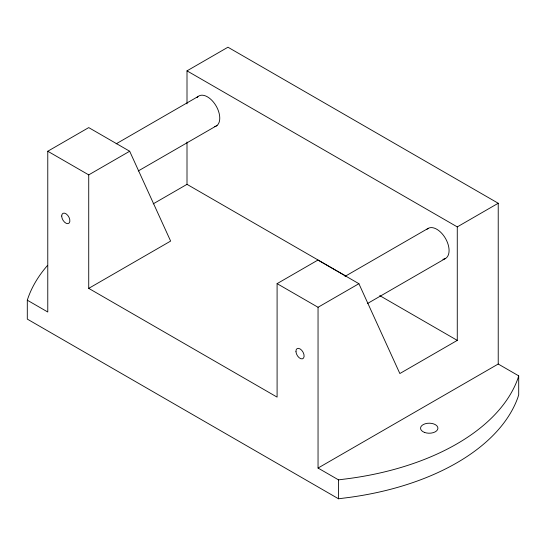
<?xml version="1.0" encoding="UTF-8"?>
<svg xmlns="http://www.w3.org/2000/svg" width="546" height="546" viewBox="0 0 546 546"><rect width="100%" height="100%" fill="white"/><g stroke="black" fill="none" stroke-linecap="round" stroke-linejoin="round"><path stroke-width="0.82" d="M318.045 468.052L498.225 364.025L518.7 375.846L517.84 378.671A224.556 129.648 0 0 1 343.973 479.17L338.52 479.873L318.045 468.052L318.045 307.282L277.095 283.64L277.095 397.119L88.725 288.37L88.725 174.884L47.775 151.242L47.775 312.012L27.3 300.191A224.556 129.648 0 0 1 47.529 265.417M47.775 151.242L88.725 127.6L129.675 151.242L170.625 241.086L88.725 288.37M187.005 103.883L187.005 70.857L227.955 47.215L498.225 203.255L498.225 364.025M116.161 143.823L197.918 96.622M88.725 174.884L129.675 151.242M138.227 170.98L217.042 125.478M153.194 203.863L187.005 184.343L345.768 276.003M277.095 283.64L317.949 260.053L358.899 283.695L399.849 373.539L457.275 340.383L457.275 226.897L187.005 70.857M344.976 276.399L428.173 228.365M318.045 307.282L358.899 283.695M457.275 226.897L498.225 203.255M367.383 303.583L445.427 258.524M27.3 300.191L27.3 319.103L338.52 498.785L343.973 498.082A224.556 129.648 0 0 0 517.84 397.584L518.7 394.758L518.7 375.846M379.736 295.618L457.275 340.383M338.52 479.873L338.52 498.785M187.005 141.994L187.005 184.343M196.997 97.604A17.376 10.033 60 0 1 215.8 105.419A17.376 10.033 60 0 1 214.721 126.692M426.631 229.613A17.376 10.033 60 0 1 445.823 239.032A17.376 10.033 60 0 1 442.867 259.282M424.535 432.432A8.688 5.016 0 0 0 437.906 428.446A8.688 5.016 0 0 0 425.238 423.757A8.688 5.016 0 0 0 424.535 432.432M61.698 216.025A5.794 3.344 60 0 0 67.841 223.662A5.794 3.344 60 0 0 67.841 215.472A5.794 3.344 60 0 0 61.698 216.025M295.952 351.72A5.794 3.344 60 0 0 302.402 358.845A5.794 3.344 60 0 0 301.726 350.3A5.794 3.344 60 0 0 295.952 351.72"/></g></svg>
